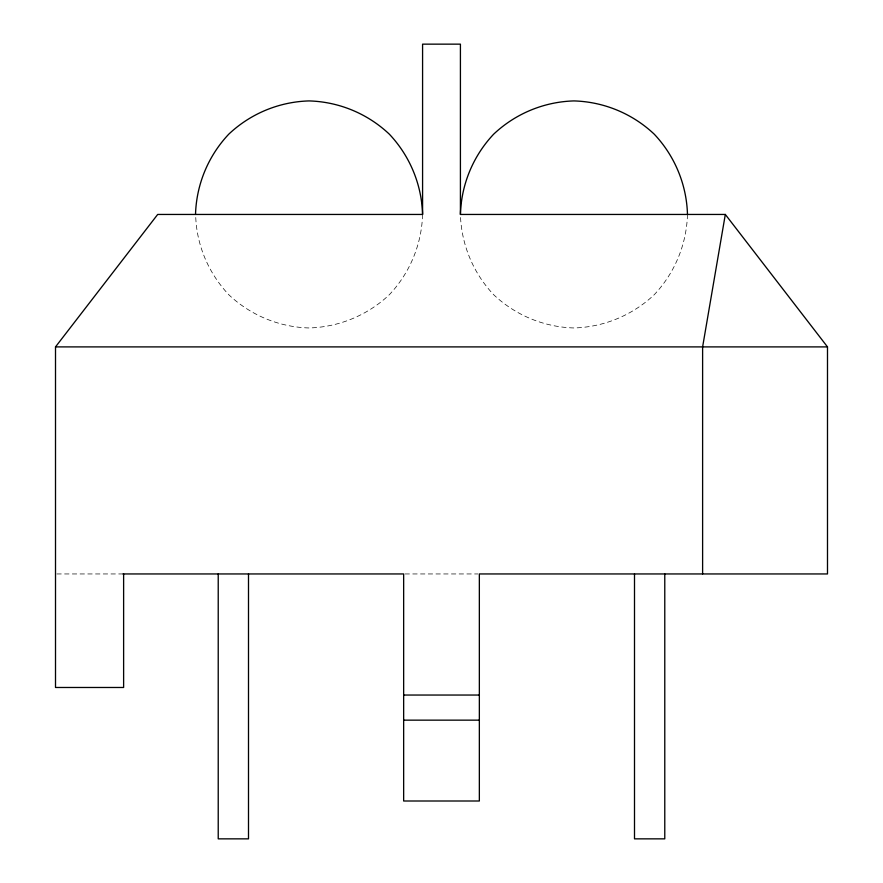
<?xml version="1.0" encoding="UTF-8"?>
<svg xmlns="http://www.w3.org/2000/svg" width="883" height="883" viewBox="0 0 883 883"><rect width="100%" height="100%" fill="white"/><g stroke="black" fill="none" stroke-linecap="round" stroke-linejoin="round"><path stroke-width="0.66" stroke-dasharray="4.42 3.31" d="M422.582 214.448C421.71 244.392 409.889 272.924 389.326 294.723C367.538 315.286 339.006 327.107 309.05 327.968C279.094 327.107 250.562 315.286 228.774 294.723C208.631 273.233 196.545 245.297 195.695 215.783M687.482 214.448C686.61 244.392 674.789 272.924 654.226 294.723C632.438 315.286 603.906 327.107 573.95 327.968C543.994 327.107 515.462 315.286 493.674 294.723C473.111 272.924 461.29 244.392 460.418 214.448M56.865 573.95L122.936 573.95M405.032 573.95L477.968 573.95"/><path stroke-width="1.32" d="M195.518 214.448C196.39 184.492 208.211 155.96 228.774 134.161C250.562 113.598 279.094 101.777 309.05 100.916C339.006 101.777 367.538 113.598 389.326 134.161C409.889 155.96 421.71 184.492 422.582 214.448L157.682 214.448L55.508 346.898L55.508 687.482L123.62 687.482L123.62 573.95M122.936 573.95L403.652 573.95L403.652 801.002L479.348 801.002L479.348 573.95L827.492 573.95L827.492 346.898L725.318 214.448L460.418 214.448C461.29 184.492 473.111 155.96 493.674 134.161C515.462 113.598 543.994 101.777 573.95 100.916C603.906 101.777 632.438 113.598 654.226 134.161C674.789 155.96 686.61 184.492 687.482 214.448M725.318 214.448L702.614 346.898L702.614 573.95M55.508 346.898L827.492 346.898M403.652 695.042L479.348 695.042M403.652 720.153L479.348 720.153M664.778 573.95L664.778 838.85L634.502 838.85L634.502 573.95M460.418 214.448L460.418 44.15L422.582 44.15L422.582 214.448M248.498 573.95L248.498 838.85L218.222 838.85L218.222 573.95"/></g></svg>
